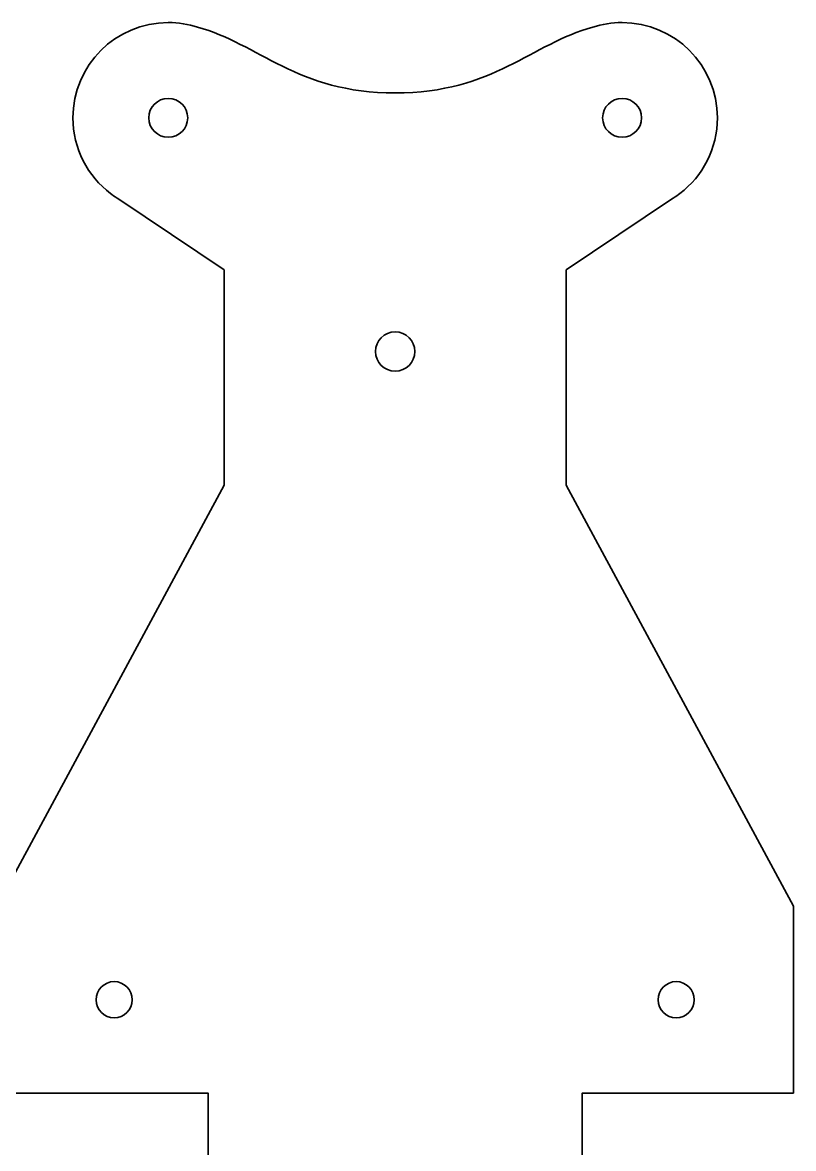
# Model space of a CAD drawing. Header units: inches. Extents: x 3 to 23.3, y -23.3 to -5.2.
# Drawn here: x 14.85 to 21.03, y -14.26 to -5.23 of the extents above; entities that cross this region are included whole.
import ezdxf

# ---------------------------------------------------------------- set-up
doc = ezdxf.new("R2010")
doc.units = ezdxf.units.IN
doc.header["$MEASUREMENT"] = 0
doc.layers.add('Layer 1', color=7, linetype='Continuous')

# ---------------------------------------------------------------- blocks, each defined once
blk = doc.blocks.new('block 3')
at = {"layer": 'Layer 1', "color": 178, "lineweight": 35, "true_color": 0x010101}
for points in [[(15.7301, -13.0689), (15.7301, -13.149), (15.6651, -13.2139), (15.5851, -13.2139), (15.505, -13.2139), (15.4401, -13.149), (15.4401, -13.0689), (15.4401, -12.9889), (15.505, -12.9239), (15.5851, -12.9239), (15.6651, -12.9239), (15.7301, -12.9889), (15.7301, -13.0689)], [(20.2387, -13.0689), (20.2387, -13.149), (20.1738, -13.2139), (20.0937, -13.2139), (20.0136, -13.2139), (19.9487, -13.149), (19.9487, -13.0689), (19.9487, -12.9889), (20.0136, -12.9239), (20.0937, -12.9239), (20.1738, -12.9239), (20.2387, -12.9889), (20.2387, -13.0689)]]:
    blk.add_open_spline(points, degree=3, knots=[0, 0, 0, 0, 1, 1, 1, 2, 2, 2, 3, 3, 3, 4, 4, 4, 4], dxfattribs=at)

msp = doc.modelspace()

# ---------------------------------------------------------------- linework, layer by layer
at = {"layer": 'Layer 1', "color": 178, "lineweight": 35, "true_color": 0x010101}
for points, knots in [([(19.2118, -8.9402), (19.2118, -8.9402), (19.2118, -7.2122), (19.2118, -7.2122), (19.2118, -7.2122), (20.0561, -6.6456), (20.0561, -6.6456), (20.0756, -6.6337), (20.0945, -6.621), (20.1129, -6.6074), (20.1129, -6.6074), (20.1233, -6.6004), (20.1233, -6.6004), (20.1233, -6.6004), (20.123, -6.5999), (20.123, -6.5999), (20.3061, -6.46), (20.4249, -6.2401), (20.4249, -5.9924), (20.4249, -5.5705), (20.0817, -5.2274), (19.6599, -5.2274), (19.5781, -5.2274), (19.4993, -5.2406), (19.4253, -5.2645), (18.9361, -5.3957), (18.6268, -5.7929), (17.8394, -5.7929), (17.052, -5.7929), (16.7426, -5.3957), (16.2535, -5.2645), (16.1795, -5.2406), (16.1007, -5.2274), (16.0188, -5.2274), (15.597, -5.2274), (15.2538, -5.5705), (15.2538, -5.9924), (15.2538, -6.2401), (15.3727, -6.46), (15.5558, -6.5999), (15.5558, -6.5999), (15.5555, -6.6004), (15.5555, -6.6004), (15.5555, -6.6004), (15.5659, -6.6074), (15.5659, -6.6074), (15.5842, -6.621), (15.6031, -6.6336), (15.6226, -6.6455), (15.6226, -6.6455), (16.4669, -7.2122), (16.4669, -7.2122), (16.4669, -7.2122), (16.4669, -8.9402), (16.4669, -8.9402), (16.4669, -8.9402), (14.644, -12.319), (14.644, -12.319), (14.644, -12.319), (14.644, -13.8188), (14.644, -13.8188), (14.644, -13.8188), (16.3394, -13.819), (16.3394, -13.819), (16.3394, -13.819), (16.3393, -18.7097), (16.3393, -18.7097), (16.3393, -18.7097), (19.3393, -18.7097), (19.3393, -18.7097), (19.3393, -18.7097), (19.3394, -13.819), (19.3394, -13.819), (19.3394, -13.819), (21.0347, -13.8189), (21.0347, -13.8189), (21.0347, -13.8189), (21.0347, -12.319), (21.0347, -12.319), (21.0347, -12.319), (19.2118, -8.9402), (19.2118, -8.9402)], [0, 0, 0, 0, 1, 1, 1, 2, 2, 2, 3, 3, 3, 4, 4, 4, 5, 5, 5, 6, 6, 6, 7, 7, 7, 8, 8, 8, 9, 9, 9, 10, 10, 10, 11, 11, 11, 12, 12, 12, 13, 13, 13, 14, 14, 14, 15, 15, 15, 16, 16, 16, 17, 17, 17, 18, 18, 18, 19, 19, 19, 20, 20, 20, 21, 21, 21, 22, 22, 22, 23, 23, 23, 24, 24, 24, 25, 25, 25, 26, 26, 26, 27, 27, 27, 27]), ([(16.1751, -5.9924), (16.1751, -6.0787), (16.1051, -6.1486), (16.0188, -6.1486), (15.9325, -6.1486), (15.8626, -6.0787), (15.8626, -5.9924), (15.8626, -5.9061), (15.9325, -5.8361), (16.0188, -5.8361), (16.1051, -5.8361), (16.1751, -5.9061), (16.1751, -5.9924)], [0, 0, 0, 0, 1, 1, 1, 2, 2, 2, 3, 3, 3, 4, 4, 4, 4]), ([(19.8162, -5.9924), (19.8162, -6.0787), (19.7462, -6.1486), (19.6599, -6.1486), (19.5736, -6.1486), (19.5037, -6.0787), (19.5037, -5.9924), (19.5037, -5.9061), (19.5736, -5.8361), (19.6599, -5.8361), (19.7462, -5.8361), (19.8162, -5.9061), (19.8162, -5.9924)], [0, 0, 0, 0, 1, 1, 1, 2, 2, 2, 3, 3, 3, 4, 4, 4, 4]), ([(17.9969, -7.8677), (17.9969, -7.9547), (17.9264, -8.0252), (17.8394, -8.0252), (17.7524, -8.0252), (17.6819, -7.9547), (17.6819, -7.8677), (17.6819, -7.7808), (17.7524, -7.7102), (17.8394, -7.7102), (17.9264, -7.7102), (17.9969, -7.7808), (17.9969, -7.8677)], [0, 0, 0, 0, 1, 1, 1, 2, 2, 2, 3, 3, 3, 4, 4, 4, 4])]:
    msp.add_open_spline(points, degree=3, knots=knots, dxfattribs=at)

# ---------------------------------------------------------------- block references
at = {"layer": 'Layer 1'}
msp.add_blockref('block 3', (0, 0), dxfattribs=at)

doc.saveas('drawing.dxf')
